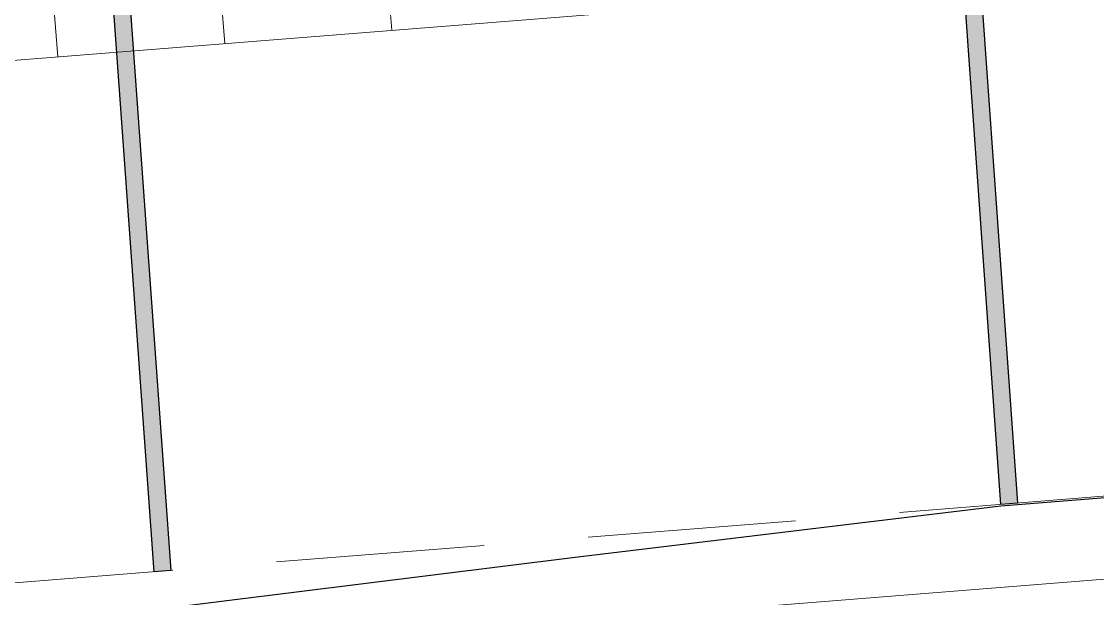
# Model space of a CAD drawing. Header units: metres. Extents: x 1851758 to 1852050, y 5187822 to 5188223.
# Drawn here: x 1851939.949 to 1851941.887, y 5187882.36 to 5187883.398 of the extents above; entities that cross this region are included whole.
import ezdxf

# ---------------------------------------------------------------- set-up
doc = ezdxf.new("R2010")
doc.units = ezdxf.units.M
doc.header["$LTSCALE"] = 2.5
doc.linetypes.add('L8', pattern=[0.225, 0.15, -0.075])
doc.layers.add('PFM_VRD ET 2D', color=7, linetype='CONTINUOUS')
doc.layers.add('PRO_VOI_PLANCHETTES', color=232, linetype='CONTINUOUS')
for name, color, linetype, lineweight in [('PRO_DEMOL_TAL', 34, 'CONTINUOUS', 20), ('PRO_DEMOL_TAL_HAC', 32, 'CONTINUOUS', 15), ('VOI', 251, 'CONTINUOUS', 20)]:
    doc.layers.add(name, color=color, linetype=linetype, lineweight=lineweight)

msp = doc.modelspace()

# ---------------------------------------------------------------- hatches: boundary and pattern name
at = {"layer": 'PRO_VOI_PLANCHETTES'}
h = msp.add_hatch(color=256, dxfattribs=at)
h.dxf.hatch_style = 1
h.paths.add_polyline_path([(1851940.1879, 5187882.4082), (1851939.9802, 5187885.2996), (1851978.2394, 5187888.0205), (1851979.7067, 5187892.0169), (1851978.5984, 5187910.5764), (1851978.6283, 5187910.5785), (1851979.737, 5187892.0125), (1851978.2609, 5187887.9919), (1851940.0123, 5187885.2718), (1851940.2178, 5187882.4106)])
h = msp.add_hatch(color=256, dxfattribs=at)
h.dxf.hatch_style = 1
h.paths.add_polyline_path([(1851941.7124, 5187882.5293), (1851941.5098, 5187885.3783), (1851941.5397, 5187885.3804), (1851941.7423, 5187882.5317)])

# ---------------------------------------------------------------- linework, layer by layer
at = {"layer": 'PFM_VRD ET 2D', "flags": 128}
msp.add_lwpolyline([(1851933.2548, 5187881.6676), (1851936.7512, 5187881.9442), (1851936.9863, 5187881.9627), (1851937.2413, 5187881.9839), (1851937.6484, 5187882.0571), (1851937.237, 5187882.173), (1851937.2334, 5187882.1735), (1851937.2554, 5187882.1743), (1851938.7579, 5187882.2251), (1851940.1933, 5187882.3409), (1851940.9411, 5187882.4341), (1851941.7126, 5187882.5269), (1851945.2017, 5187882.8046), (1851950.0318, 5187883.1903), (1851945.2023, 5187882.7965), (1851945.2072, 5187882.7349), (1851945.2133, 5187882.6581), (1851945.2172, 5187882.609), (1851953.847, 5187883.2712)], dxfattribs=at)
at = {"layer": 'PRO_DEMOL_TAL', "flags": 128}
msp.add_lwpolyline([(1851933.1727, 5187882.7855), (1851936.7069, 5187883.0727), (1851945.1351, 5187883.7407)], dxfattribs=at)
at = {"layer": 'PRO_DEMOL_TAL_HAC'}
for p, q in [((1851940.6157, 5187883.3825), (1851940.592, 5187883.6816)), ((1851940.315, 5187883.3587), (1851940.2913, 5187883.6577)), ((1851940.0143, 5187883.3348), (1851939.9906, 5187883.6339))]:
    msp.add_line(p, q, dxfattribs=at)
at = {"layer": 'PRO_VOI_PLANCHETTES', "flags": 128}
for points in [[(1851940.1879, 5187882.4082), (1851939.9802, 5187885.2996), (1851978.2394, 5187888.0205), (1851979.7067, 5187892.0169), (1851978.5984, 5187910.5764), (1851978.6283, 5187910.5785), (1851979.737, 5187892.0125), (1851978.2609, 5187887.9919), (1851940.0123, 5187885.2718), (1851940.2178, 5187882.4106)], [(1851941.7124, 5187882.5293), (1851941.5098, 5187885.3783), (1851941.5397, 5187885.3804), (1851941.7423, 5187882.5317)]]:
    msp.add_lwpolyline(points, close=True, dxfattribs=at)
at = {"layer": 'VOI', "linetype": 'L8', "flags": 128}
msp.add_lwpolyline([(1851976.6693, 5187885.3047), (1851970.013, 5187884.7629), (1851956.2715, 5187883.692), (1851953.8325, 5187883.4922), (1851936.7382, 5187882.1342), (1851919.7918, 5187880.7585), (1851910.7776, 5187880.0076), (1851904.8873, 5187879.5294), (1851887.0287, 5187878.0595), (1851868.9293, 5187876.6098), (1851862.6631, 5187876.1318), (1851857.1947, 5187875.6892), (1851855.6144, 5187875.5574)], dxfattribs=at)
at = {"layer": 'VOI', "flags": 128}
msp.add_lwpolyline([(1851976.6794, 5187885.1588), (1851970.0249, 5187884.6145), (1851956.2833, 5187883.5436), (1851953.8444, 5187883.3438), (1851936.7502, 5187881.9858), (1851919.804, 5187880.6102), (1851910.7898, 5187879.8592), (1851904.8994, 5187879.381), (1851887.0408, 5187877.9111), (1851868.9409, 5187876.4614), (1851862.6748, 5187875.9834), (1851857.2069, 5187875.5408), (1851855.6268, 5187875.409)], dxfattribs=at)

doc.saveas('drawing.dxf')
